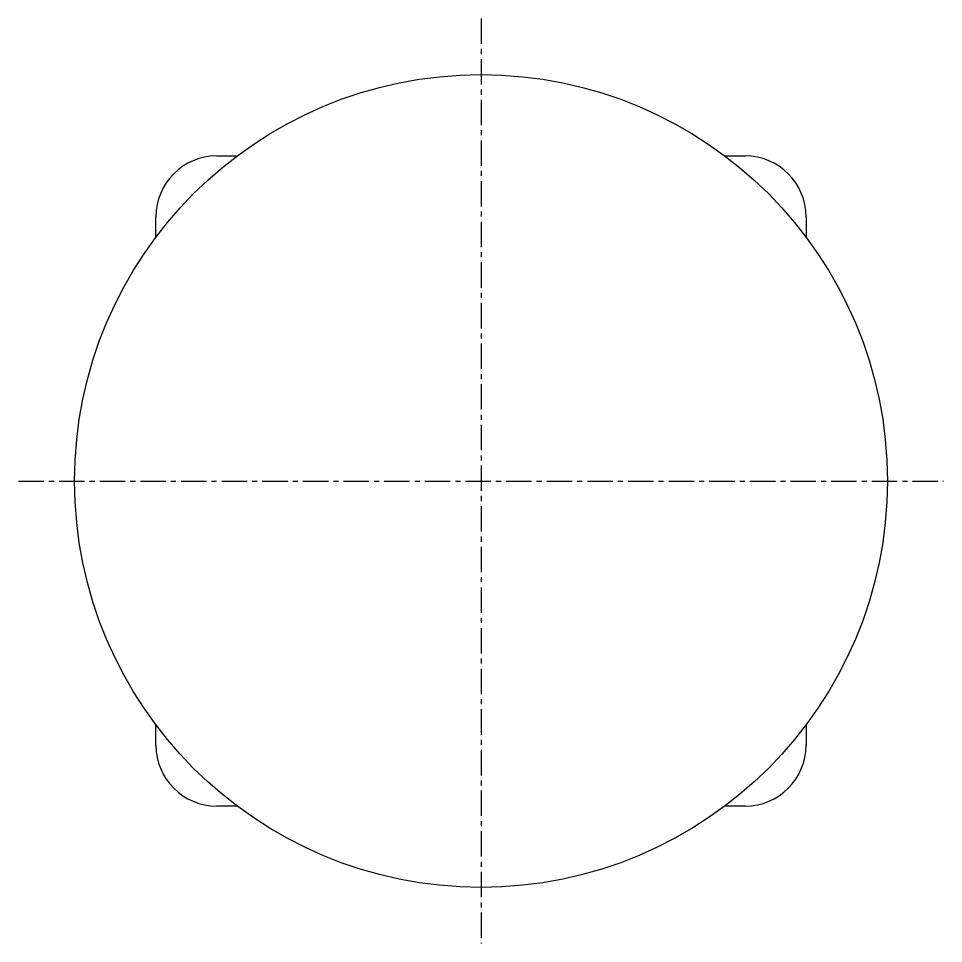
# Model space of a CAD drawing. Extents: x 25 to 315, y -155 to 84.
# Drawn here: x 154.19 to 199.71, y 37.99 to 83.52 of the extents above; entities that cross this region are included whole.
import ezdxf

# ---------------------------------------------------------------- set-up
doc = ezdxf.new("R2010")
doc.units = 0
doc.linetypes.add('CENTER', pattern=[2, 1.25, -0.25, 0.25, -0.25])
doc.layers.get('0').update_dxf_attribs({"linetype": 'CONTINUOUS'})
doc.layers.add('CENTER', color=1, linetype='CENTER')

msp = doc.modelspace()

# ---------------------------------------------------------------- linework, layer by layer
at = {"color": 7, "linetype": 'CONTINUOUS'}
for p, q in [((163.949, 76.755), (164.949, 76.755)), ((188.949, 76.755), (189.949, 76.755)), ((160.949, 72.755), (160.949, 73.755)), ((192.949, 73.755), (192.949, 72.755)), ((160.949, 47.755), (160.949, 48.755)), ((192.949, 48.755), (192.949, 47.755)), ((164.949, 44.755), (163.949, 44.755)), ((189.949, 44.755), (188.949, 44.755))]:
    msp.add_line(p, q, dxfattribs=at)
msp.add_circle((176.949, 60.755), 20, dxfattribs=at)
for centre, start, end in [((163.949, 73.755), 90, 180), ((189.949, 73.755), 0, 90), ((163.949, 47.755), 180, 270), ((189.949, 47.755), 270, 0)]:
    msp.add_arc(centre, 3, start, end, dxfattribs=at)
for p in [(176.949, 60.755), (160.949, 47.755), (192.949, 47.755)]:
    msp.add_point(p, dxfattribs=at)
at = {"layer": 'CENTER', "color": 1, "linetype": 'CENTER'}
for p, q in [((176.949, 83.518), (176.949, 37.992)), ((154.186, 60.755), (199.712, 60.755))]:
    msp.add_line(p, q, dxfattribs=at)

doc.saveas('drawing.dxf')
